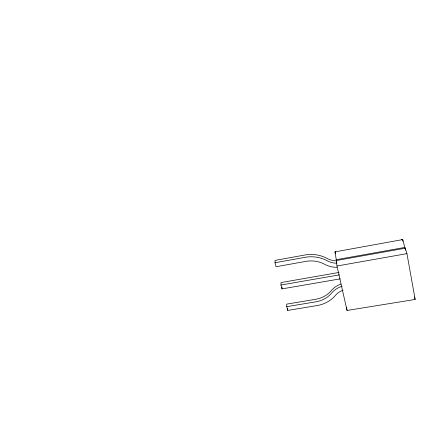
<?xml version="1.0" encoding="UTF-8"?>
<svg xmlns="http://www.w3.org/2000/svg" width="437" height="437" viewBox="0 0 437 437"><rect width="100%" height="100%" fill="white"/><g stroke="black" fill="none" stroke-linecap="round" stroke-linejoin="round"><path stroke-width="0.66" d="M343.04 290.234A17.289 14.274 -2.1 0 0 335.785 294.953L334.961 295.942A29.962 25.357 0.6 0 1 318.513 305.305L287.732 310.428L287.737 308.511M287.732 310.428L286.727 306.659L286.738 304.119L315.618 299.296A25.073 21.26 0.6 0 0 330.885 291.091A21.905 18.119 -2.2 0 1 340.904 284.066M340.292 278.85L281.991 288.901L282.018 287.054M281.991 288.901L280.958 285.022L280.996 282.575L339.074 272.437M336.872 267.324A22.811 19.632 -3.8 0 1 324.205 264.03A25.204 21.315 0.7 0 0 305.824 261.381L276.08 266.734L275.015 262.741L275.091 260.392L306.566 254.705A29.749 25.204 0.6 0 1 326.472 258.109L327.701 258.775A17.78 15.328 -3.9 0 0 336.616 260.813M275.015 262.741L306.687 257.043A29.934 25.313 0.7 0 1 326.712 260.468L327.947 261.14A17.895 15.399 -3.8 0 0 336.922 263.194M336.692 262.375L334.999 251.87L402.706 239.58L405.558 250.122M336.08 259.731L405.083 247.391M336.971 266.007L406.945 253.64L415.15 299.449L347.044 310.461L336.971 266.007L336.277 260.534L405.219 248.221L406.945 253.64M280.958 285.022L339.391 274.868M286.727 306.659L315.787 301.83A25.226 21.353 0.7 0 0 331.148 293.604A22.036 18.201 -2.1 0 1 342.155 286.24M414.434 297.089L415.15 299.449M334.999 251.87L335.447 253.831M402.706 239.58L402.99 241.197M346.596 307.211L347.044 310.461M401.679 239.52A25.412 1.398 77.9 0 1 402.319 239.918M335.359 252.062A24.854 0.989 78.7 0 1 335.643 251.51"/></g></svg>
